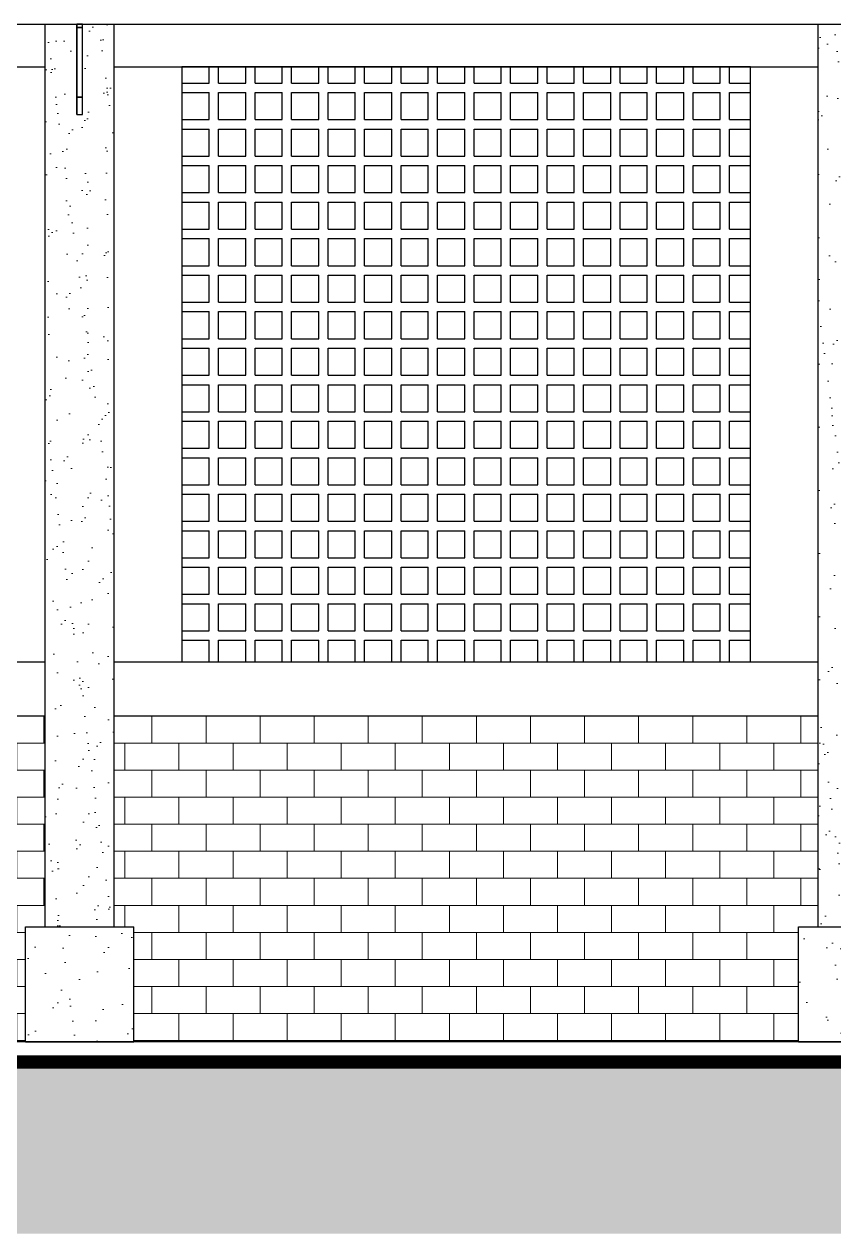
# Model space of a CAD drawing. Header units: metres. Extents: x 2494 to 3558, y 282 to 553.
# Drawn here: x 3103.39 to 3109.38, y 366.97 to 375.92 of the extents above; entities that cross this region are included whole.
import ezdxf

# ---------------------------------------------------------------- set-up
doc = ezdxf.new("R2010")
doc.units = ezdxf.units.M
doc.header["$LTSCALE"] = 7
doc.header["$MEASUREMENT"] = 0
doc.layers.add('AREA', color=31, linetype='Continuous', plot=False)
doc.layers.add('HACH', color=251, linetype='Continuous', lineweight=5)
for name, color, linetype in [('PENA 0.15', 7, 'Continuous'), ('PENA 01', 1, 'Continuous'), ('PENA 02', 2, 'Continuous'), ('PENA 03', 3, 'Continuous'), ('PENA 04', 4, 'Continuous'), ('PENA 06', 6, 'Continuous')]:
    doc.layers.add(name, color=color, linetype=linetype)

# ---------------------------------------------------------------- blocks, each defined once
blk = doc.blocks.new('A$C56012A3B')
at = {"layer": 'HACH'}
h = blk.add_hatch(dxfattribs=at)
h.set_pattern_fill('AR-SAND,_O', color=256, scale=0.15, angle=90)
h.set_pattern_definition([(127.5, (-0.655, 0.85), (-0.2890236, -0.009449), [0, -0.228, 0, -0.255, 0, -0.24375]), (97.5, (-0.655, 0.85), (-0.423322, 0.265467), [0, -0.123, 0, -0.2055, 0, -0.07875]), (57.5, (-0.655, 0.6655), (-0.000849, 0.467121), [0, -0.075, 0, -0.27, 0, -0.3525]), (47.5, (-0.655, 0.6655), (-0.131651, 0.45092), [0, -0.0375, 0, -0.177, 0, -0.2025])])
h.paths.add_polyline_path([(-0.145, 7.5244), (-0.38, 7.5244), (-0.38, 7.5009), (-0.38, 6.9859), (-0.38, 6.8577), (-0.42, 6.8577), (-0.42, 6.9859), (-0.42, 7.5009), (-0.42, 7.5244), (-0.655, 7.5244), (-0.655, 0.85), (-0.145, 0.85)])
h = blk.add_hatch(dxfattribs=at)
h.set_pattern_fill('AR-SAND,_O', color=256, scale=0.2, angle=90)
h.set_pattern_definition([(127.5, (-0.8, 0), (-0.385365, -0.0126), [0, -0.304, 0, -0.34, 0, -0.325]), (97.5, (-0.8, 0), (-0.56443, 0.35396), [0, -0.164, 0, -0.274, 0, -0.105]), (57.5, (-0.8, -0.246), (-0.00113, 0.62283), [0, -0.1, 0, -0.36, 0, -0.47]), (47.5, (-0.8, -0.246), (-0.17554, 0.60123), [0, -0.05, 0, -0.236, 0, -0.27])])
h.paths.add_polyline_path([(0, 0.85), (-0.8, 0.85), (-0.8, 0), (0, 0)])
at = {"layer": 'PENA 0.15'}
for p, q in [((-0.42, 6.8577), (-0.42, 7.5244)), ((-0.38, 6.8577), (-0.38, 7.5244))]:
    blk.add_line(p, q, dxfattribs=at)
blk.add_lwpolyline([(-0.42, 6.9859), (-0.38, 6.9859), (-0.38, 7.5009), (-0.42, 7.5009)], close=True, dxfattribs=at)
at = {"layer": 'PENA 01'}
blk.add_lwpolyline([(-0.42, 6.8577), (-0.38, 6.8577), (-0.38, 6.9859), (-0.42, 6.9859)], close=True, dxfattribs=at)
at = {"layer": 'PENA 02'}
blk.add_lwpolyline([(-0.38, 7.5244), (-0.42, 7.5244), (-0.42, 7.5009), (-0.38, 7.5009)], close=True, dxfattribs=at)
at = {"layer": 'PENA 03'}
for p, q in [((-0.655, 0.85), (-0.655, 7.5244)), ((-0.145, 0.85), (-0.145, 7.5244))]:
    blk.add_line(p, q, dxfattribs=at)
at = {"layer": 'PENA 04'}
for p, q in [((-0.8, 0), (-0.8, 0.85)), ((-0.8, 0.85), (0, 0.85)), ((0, 0), (0, 0.85)), ((-0.8, 0), (0, 0))]:
    blk.add_line(p, q, dxfattribs=at)
blk = doc.blocks.new('A$C4E0C7143')
at = {"layer": 'HACH'}
h = blk.add_hatch(dxfattribs=at)
h.set_pattern_fill('BLOCO2,_O', color=256, pattern_type=2)
h.set_pattern_definition([(0, (-5.065, 3e-14), (0.2, 0.2), [0.4, 0]), (0, (-5.065, 0.2), (0.2, 0.2), [0.4, 0]), (90, (-5.065, 3e-14), (-0.2, 0.2), [0.2, -0.2]), (90, (-4.665, 3e-14), (-0.2, 0.2), [0.2, -0.2])])
h.paths.add_polyline_path([(0.145, 2.41), (-5.065, 2.41), (-5.065, 0.85), (-4.92, 0.85), (-4.92, 0), (0, 0), (0, 0.85), (0.145, 0.85)])
at = {"layer": 'PENA 01'}
h = blk.add_hatch(dxfattribs=at)
h.set_pattern_fill('COB3,_O', color=256, double=1, pattern_type=2)
h.set_pattern_definition([(0, (-4.49167, 2.81), (0, 0.27), [0.2, -0.07]), (0, (-4.49167, 2.88), (0, 0.27), [0.2, -0.07]), (90, (-4.56167, 2.88), (-0.27, 2e-17), [0.2, -0.07]), (90, (-4.49167, 2.88), (-0.27, 2e-17), [0.2, -0.07])])
h.paths.add_polyline_path([(-0.355, 7.21), (-4.5617, 7.21), (-4.5617, 2.81), (-0.355, 2.81)])
blk.add_lwpolyline([(-4.5617, 2.81), (-0.355, 2.81), (-0.355, 7.21), (-4.5617, 7.21)], close=True, dxfattribs=at)
at = {"layer": 'PENA 02'}
for p, q in [((-5.0617, 7.21), (0.145, 7.21)), ((-5.0617, 2.81), (0.145, 2.81)), ((-5.0617, 2.41), (0.145, 2.41))]:
    blk.add_line(p, q, dxfattribs=at)

msp = doc.modelspace()

# ---------------------------------------------------------------- hatches: boundary and pattern name
at = {"layer": 'PENA 01', "ltscale": 1.5}
h = msp.add_hatch(dxfattribs=at)
h.set_pattern_fill('EARTH', color=256, scale=0.75, angle=45, style=0, double=1)
h.set_pattern_definition([(45, (3044.36074, 366.97144), (3e-17, 0.26516504), [0.1875, -0.1875]), (45, (3044.31102, 367.02116), (3e-17, 0.26516504), [0.1875, -0.1875]), (45, (3044.2613, 367.07088), (3e-17, 0.26516504), [0.1875, -0.1875]), (135, (3044.2613, 367.10403), (-0.26516504, 6e-17), [0.1875, -0.1875]), (135, (3044.31102, 367.15374), (-0.26516504, 6e-17), [0.1875, -0.1875]), (135, (3044.36074, 367.20346), (-0.26516504, 6e-17), [0.1875, -0.1875])])
h.paths.add_polyline_path([(3144.0451, 368.3214), (3141.8468, 368.3214), (3137.9926, 368.4214), (3132.7998, 368.2414), (3052.0517, 368.2414), (3052.0517, 368.0314), (3044.3607, 368.0314), (3044.3607, 366.9714), (3144.0451, 366.9714)])

# ---------------------------------------------------------------- linework, layer by layer
at = {"layer": 'AREA'}
msp.add_line((3050.8622, 375.9158), (3133.6558, 375.9158), dxfattribs=at)
at = {"layer": 'PENA 02', "const_width": 0.1}
msp.add_lwpolyline([(3144.0451, 368.3214), (3141.8468, 368.3214), (3141.8468, 368.4214), (3137.9926, 368.4214), (3132.7998, 368.2414), (3052.0517, 368.2414), (3052.0517, 368.0314), (3044.3607, 368.0314)], dxfattribs=at)
msp.add_lwpolyline([(3144.0451, 368.3214), (3141.8468, 368.3214), (3141.8468, 368.4214), (3137.9926, 368.4214), (3132.7998, 368.2414), (3052.0517, 368.2414), (3052.0517, 368.0314), (3044.3607, 368.0314)], dxfattribs=at)
at = {"layer": 'PENA 06'}
msp.add_lwpolyline([(3132.7972, 368.3914), (3051.9017, 368.3914), (3051.9017, 368.1814), (3044.3607, 368.1814)], dxfattribs=at)

# ---------------------------------------------------------------- block references
at = {"layer": 'PENA 01'}
for name, p in [('A$C56012A3B', (3104.2006, 368.3914)), ('A$C56012A3B', (3109.9172, 368.3914)), ('A$C4E0C7143', (3103.4006, 368.3914)), ('A$C4E0C7143', (3109.1172, 368.3914))]:
    msp.add_blockref(name, p, dxfattribs=at)

doc.saveas('drawing.dxf')
